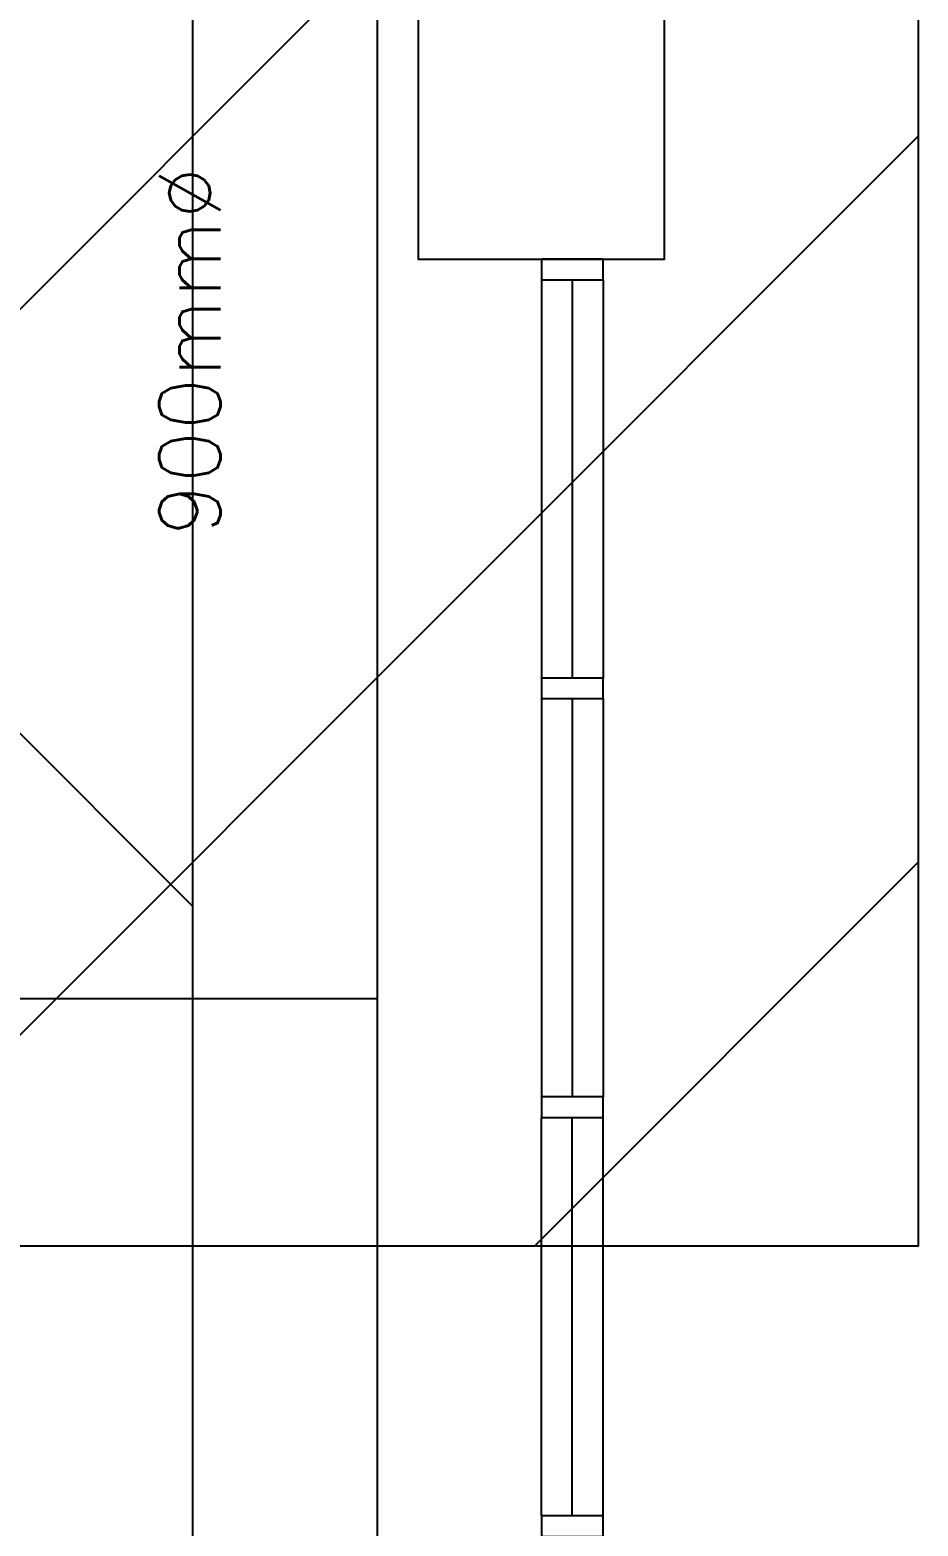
# Model space of a CAD drawing. Header units: inches. Extents: x 72602 to 350810, y -122122 to 43597.
# Drawn here: x 306399 to 308563, y 6362 to 10005 of the extents above; entities that cross this region are included whole.
import ezdxf

# ---------------------------------------------------------------- set-up
doc = ezdxf.new("R2010")
doc.units = ezdxf.units.IN
doc.header["$MEASUREMENT"] = 0
doc.layers.add('M-HVAC-EQPM-NEW', color=5, linetype='Continuous')
doc.layers.add('M-X-BKGD', color=8, linetype='Continuous')
doc.styles.add('SIMS', font='simplex.shx')

msp = doc.modelspace()

# ---------------------------------------------------------------- hatches: boundary and pattern name
at = {"layer": 'M-HVAC-EQPM-NEW'}
h = msp.add_hatch(dxfattribs=at)
h.set_pattern_fill('ANSI31', color=1, scale=10000)
h.set_pattern_definition([(45, (143403.7, -63489.4), (-883.8835, 883.8835), [])])
h.paths.add_polyline_path([(293411, 17174.6), (308563.5, 17174.6), (308563.5, 7044.1), (293411, 7044.1)])

# ---------------------------------------------------------------- linework, layer by layer
at = {"layer": 'M-HVAC-EQPM-NEW', "color": 1}
msp.add_lwpolyline([(293411, 17174.6), (308563.5, 17174.6), (308563.5, 7044.1), (293411, 7044.1)], close=True, dxfattribs=at)
at = {"layer": 'M-X-BKGD', "ltscale": 0.003}
for p, q in [((306795.7, 27422.6), (306795.7, 2247.3)), ((306795.7, 27422.6), (306795.7, 2247.3)), ((306795.7, 7871.6), (304144.8, 10522.5)), ((306795.7, 7871.6), (304144.8, 10522.5))]:
    msp.add_line(p, q, dxfattribs=at)
at = {"layer": 'M-X-BKGD', "ltscale": 0.2}
for p, q in [((307245.7, 15797.3), (307245.7, 2697.3)), ((307245.7, 15797.3), (307245.7, 2697.3)), ((307245.7, 13897.3), (307245.7, 2697.3)), ((307245.7, 13897.3), (307245.7, 2697.3)), ((307345.7, 10047.3), (307345.7, 9447.3)), ((307345.7, 10047.3), (307345.7, 9447.3)), ((307945.7, 9447.3), (307945.7, 10047.3)), ((307945.7, 9447.3), (307945.7, 10047.3)), ((307345.7, 9447.3), (307945.7, 9447.3)), ((307345.7, 9447.3), (307945.7, 9447.3)), ((307795.7, 9447.3), (307645.7, 9447.3)), ((307645.7, 9447.3), (307645.7, 9397.3)), ((307795.7, 9447.3), (307645.7, 9447.3)), ((307645.7, 9447.3), (307645.7, 9397.3)), ((307795.7, 9397.3), (307795.7, 9447.3)), ((307795.7, 9397.3), (307795.7, 9447.3)), ((307645.7, 9397.3), (307795.7, 9397.3)), ((307645.7, 9397.3), (307645.7, 8427.3)), ((307645.7, 9397.3), (307795.7, 9397.3)), ((307645.7, 9397.3), (307645.7, 8427.3)), ((307720.7, 9397.3), (307720.7, 8427.3)), ((307720.7, 9397.3), (307720.7, 8427.3)), ((307795.7, 9397.3), (307795.7, 8427.3)), ((307795.7, 9397.3), (307795.7, 8427.3)), ((307795.7, 8427.3), (307645.7, 8427.3)), ((307645.7, 8427.3), (307645.7, 8377.3)), ((307795.7, 8427.3), (307645.7, 8427.3)), ((307645.7, 8427.3), (307645.7, 8377.3)), ((307795.7, 8377.3), (307795.7, 8427.3)), ((307795.7, 8377.3), (307795.7, 8427.3)), ((307645.7, 8377.3), (307795.7, 8377.3)), ((307645.7, 8377.3), (307645.7, 7407.3)), ((307645.7, 8377.3), (307795.7, 8377.3)), ((307645.7, 8377.3), (307645.7, 7407.3)), ((307720.7, 8377.3), (307720.7, 7407.3)), ((307720.7, 8377.3), (307720.7, 7407.3)), ((307795.7, 8377.3), (307795.7, 7407.3)), ((307795.7, 8377.3), (307795.7, 7407.3)), ((307795.7, 7407.3), (307645.7, 7407.3)), ((307645.7, 7407.3), (307645.7, 7357.3)), ((307795.7, 7407.3), (307645.7, 7407.3)), ((307645.7, 7407.3), (307645.7, 7357.3)), ((307795.7, 7357.3), (307795.7, 7407.3)), ((307795.7, 7357.3), (307795.7, 7407.3)), ((307645.7, 7357.3), (307795.7, 7357.3)), ((307645.7, 6387.3), (307645.7, 7357.3)), ((307645.7, 7357.3), (307795.7, 7357.3)), ((307645.7, 6387.3), (307645.7, 7357.3)), ((307720.7, 6387.3), (307720.7, 7357.3)), ((307720.7, 6387.3), (307720.7, 7357.3)), ((307795.7, 6387.3), (307795.7, 7357.3)), ((307795.7, 6387.3), (307795.7, 7357.3)), ((307795.7, 6387.3), (307645.7, 6387.3)), ((307645.7, 6387.3), (307645.7, 6337.3)), ((307795.7, 6387.3), (307645.7, 6387.3)), ((307645.7, 6387.3), (307645.7, 6337.3)), ((307795.7, 6337.3), (307795.7, 6387.3)), ((307795.7, 6337.3), (307795.7, 6387.3))]:
    msp.add_line(p, q, dxfattribs=at)
at = {"layer": 'M-X-BKGD'}
for p, q in [((307645.7, 9397.3), (307645.7, 8427.3)), ((307645.7, 9397.3), (307645.7, 8427.3)), ((307720.7, 9397.3), (307720.7, 8427.3)), ((307720.7, 9397.3), (307720.7, 8427.3)), ((307795.7, 9397.3), (307795.7, 8427.3)), ((307795.7, 9397.3), (307795.7, 8427.3)), ((307645.7, 8377.3), (307645.7, 7407.3)), ((307645.7, 8377.3), (307645.7, 7407.3)), ((307720.7, 8377.3), (307720.7, 7407.3)), ((307720.7, 8377.3), (307720.7, 7407.3)), ((307795.7, 8377.3), (307795.7, 7407.3)), ((307795.7, 8377.3), (307795.7, 7407.3)), ((306345.7, 7647.3), (307245.7, 7647.3)), ((306345.7, 7647.3), (307245.7, 7647.3)), ((307645.7, 6387.3), (307645.7, 7357.3)), ((307645.7, 6387.3), (307645.7, 7357.3)), ((307720.7, 6387.3), (307720.7, 7357.3)), ((307720.7, 6387.3), (307720.7, 7357.3)), ((307795.7, 6387.3), (307795.7, 7357.3)), ((307795.7, 6387.3), (307795.7, 7357.3))]:
    msp.add_line(p, q, dxfattribs=at)
for points in [[(307945.7, 10047.3), (307345.7, 10047.3), (307345.7, 9447.3), (307945.7, 9447.3)], [(307945.7, 10047.3), (307345.7, 10047.3), (307345.7, 9447.3), (307945.7, 9447.3)], [(307795.7, 9447.3), (307645.7, 9447.3), (307645.7, 9397.3), (307795.7, 9397.3)], [(307795.7, 9447.3), (307645.7, 9447.3), (307645.7, 9397.3), (307795.7, 9397.3)], [(307795.7, 8427.3), (307645.7, 8427.3), (307645.7, 8377.3), (307795.7, 8377.3)], [(307795.7, 8427.3), (307645.7, 8427.3), (307645.7, 8377.3), (307795.7, 8377.3)], [(307795.7, 7407.3), (307645.7, 7407.3), (307645.7, 7357.3), (307795.7, 7357.3)], [(307795.7, 7407.3), (307645.7, 7407.3), (307645.7, 7357.3), (307795.7, 7357.3)], [(307795.7, 6387.3), (307645.7, 6387.3), (307645.7, 6337.3), (307795.7, 6337.3)], [(307795.7, 6387.3), (307645.7, 6387.3), (307645.7, 6337.3), (307795.7, 6337.3)]]:
    msp.add_lwpolyline(points, close=True, dxfattribs=at)

# ---------------------------------------------------------------- texts
at = {"layer": 'M-X-BKGD', "style": 'SIMS'}
msp.add_text('900mm∅', height=150, rotation=90, dxfattribs=at).set_placement((306863.9, 8772.8, -422.2))
msp.add_text('900mm∅', height=150, rotation=90, dxfattribs=at).set_placement((306863.9, 8772.8, -422.2))

doc.saveas('drawing.dxf')
